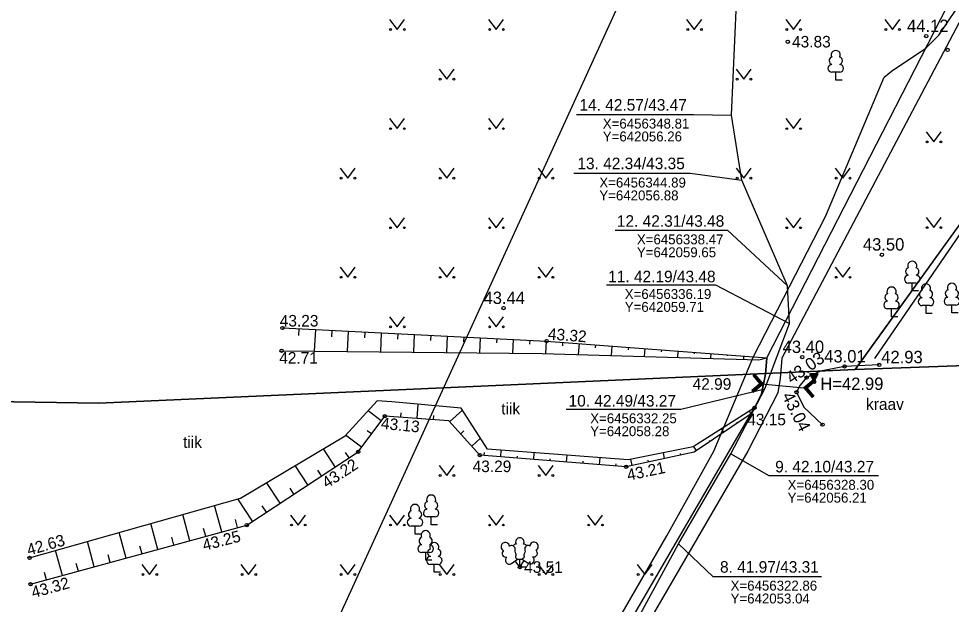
# Model space of a CAD drawing. Extents: x 641898 to 642187, y 6456130 to 6456463.
# Drawn here: x 642013.1 to 642069.6, y 6456319.2 to 6456354.7 of the extents above; entities that cross this region are included whole.
import ezdxf

# ---------------------------------------------------------------- set-up
doc = ezdxf.new("R2010")
doc.units = 0
for name, color, linetype in [('ABIJOONIS', 7, 'Continuous'), ('HALJASTUS', 7, 'Continuous'), ('HOONEDET', 7, 'Continuous'), ('KORGUS', 7, 'Continuous'), ('PIIR', 7, 'Continuous'), ('PUU', 7, 'Continuous'), ('TRUUP', 7, 'Continuous'), ('TTRASS', 7, 'Continuous')]:
    doc.layers.add(name, color=color, linetype=linetype)

# ---------------------------------------------------------------- blocks, each defined once
blk = doc.blocks.new('RING02')
at = {"layer": 'KORGUS'}
blk.add_circle((0, 0), 20, dxfattribs=at)
blk = doc.blocks.new('LEHTP1')
at = {"layer": 'PUU'}
for p, q in [((48, 95), (-48, 95)), ((0, 0), (0, 95)), ((76, 0), (0, 0))]:
    blk.add_line(p, q, dxfattribs=at)
for centre, radius, start, end in [((0, 304), 55.4, 332.5799, 207.4201), ((-34, 235), 46.5, 109.0217, 253.1415), ((34, 235), 46.5, 286.8508, 70.9859), ((-47, 142), 47.5, 90.0016, 269.3953), ((47, 142), 47.5, 270.6047, 89.9984)]:
    blk.add_arc(centre, radius, start, end, dxfattribs=at)
blk = doc.blocks.new('LEHTP3')
at = {"layer": 'PUU'}
for p, q in [((-102, 44), (-30, 95)), ((0, 0), (-55, 77)), ((-30, 95), (29, 95)), ((0, 0), (0, 95)), ((0, 0), (54, 78)), ((76, 0), (0, 0)), ((29, 95), (101, 46))]:
    blk.add_line(p, q, dxfattribs=at)
for points in [[(-83, 257), (-62, 237), (-59, 231), (-59, 220), (-62, 202), (-62, 193), (-58, 177), (-50, 159), (-48, 150), (-49, 141), (-52, 128), (-52, 122), (-48, 114), (-43, 108), (-30, 95)], [(81, 260), (62, 237), (59, 231), (59, 220), (62, 202), (63, 193), (59, 177), (51, 159), (49, 150), (50, 141), (53, 128), (53, 122), (49, 114), (44, 108), (30, 95)]]:
    blk.add_lwpolyline(points, dxfattribs=at)
for centre, radius, start, end in [((0, 304), 51.2, 90.0013, 211.0159), ((0, 304), 51.2, 328.9841, 89.9987), ((-177, 247), 51.2, 125.5389, 246.5536), ((-177, 247), 51.2, 4.5218, 125.5364), ((-99, 221), 40.3, 65.2382, 130.7412), ((-47, 237), 40.3, 84.7965, 150.2995), ((48, 237), 40.3, 34.3857, 95.2035), ((95, 223), 40.3, 50.3173, 111.1351), ((172, 251), 51.2, 55.522, 176.5367), ((172, 251), 51.2, 294.5049, 55.5195), ((-171, 164), 44.8, 125.4667, 288.5349), ((-129, 83), 47.5, 125.5377, 305.5366), ((128, 85), 47.5, 235.5219, 55.5208), ((168, 167), 44.8, 252.5235, 55.5918)]:
    blk.add_arc(centre, radius, start, end, dxfattribs=at)
blk = doc.blocks.new('TORVAL')
at = {"layer": 'TRUUP'}
for p, q in [((-110, 90), (-90, 110)), ((-20, 0), (-110, 90)), ((-109, 89), (-79, 99)), ((-105, 85), (-75, 95)), ((-104, 96), (-83, 103)), ((-101, 81), (-71, 91)), ((0, 0), (-100, 100)), ((-97, 77), (-67, 87)), ((-96, 104), (-87, 107)), ((-93, 73), (-63, 83)), ((20, 0), (-90, 110)), ((-89, 69), (-59, 79)), ((-86, 65), (-55, 75)), ((-82, 61), (-51, 71)), ((-78, 57), (-47, 67)), ((-74, 54), (-43, 64)), ((-70, 50), (-39, 60)), ((-66, 46), (-35, 56)), ((-62, 42), (-31, 52)), ((-58, 38), (-28, 48)), ((-54, 34), (-24, 44)), ((-50, 30), (-20, 40)), ((-46, 26), (-16, 36)), ((-42, 22), (-12, 32)), ((-40, -20), (20, 0)), ((-38, 18), (-8, 28)), ((-34, 14), (-4, 24)), ((-32, -12), (16, 4)), ((-30, 10), (0, 20)), ((-26, 6), (4, 16)), ((-24, -4), (12, 8)), ((-22, 2), (8, 12)), ((-110, -90), (-20, 0)), ((-110, -90), (-50, -70)), ((-110, -90), (-90, -110)), ((-106, -94), (-58, -78)), ((-102, -82), (-42, -63)), ((-102, -98), (-66, -86)), ((-100, -100), (0, 0)), ((-98, -102), (-74, -94)), ((-95, -75), (-35, -55)), ((-94, -106), (-82, -102)), ((-90, -110), (20, 0)), ((-87, -67), (-27, -47)), ((-79, -59), (-19, -39)), ((-71, -51), (-11, -31)), ((-63, -43), (-3, -23)), ((-55, -35), (5, -15)), ((-47, -27), (13, -8))]:
    blk.add_line(p, q, dxfattribs=at)
blk = doc.blocks.new('MURU')
at = {"layer": 'HALJASTUS'}
for p, q in [((-93, 121), (0, 0)), ((0, 0), (89, 121))]:
    blk.add_line(p, q, dxfattribs=at)
for centre in [(-80, 0), (86, 0)]:
    blk.add_circle(centre, 11, dxfattribs=at)
blk = doc.blocks.new('RING02_1')
at = {"layer": 'KORGUS'}
blk.add_circle((0, 0), 20, dxfattribs=at)
blk = doc.blocks.new('RTKQRG')
at = {"layer": 'HOONEDET'}
for p, q in [((0, 0), (-49, 97)), ((49, 97), (-49, 97)), ((-48, 94), (21, 42)), ((-44, 97), (23, 46)), ((-42, 84), (19, 37)), ((-37, 74), (17, 33)), ((-35, 97), (26, 51)), ((-32, 63), (14, 28)), ((-27, 97), (28, 55)), ((-27, 53), (12, 24)), ((-22, 43), (10, 19)), ((-19, 97), (30, 60)), ((-17, 33), (7, 15)), ((-11, 97), (33, 64)), ((-11, 22), (5, 10)), ((-6, 12), (3, 5)), ((-2, 97), (35, 69)), ((-1, 2), (0, 1)), ((0, 0), (49, 97)), ((6, 97), (37, 73)), ((14, 97), (39, 78)), ((22, 97), (42, 83)), ((31, 97), (44, 87)), ((39, 97), (46, 92)), ((47, 97), (49, 96))]:
    blk.add_line(p, q, dxfattribs=at)

msp = doc.modelspace()

# ---------------------------------------------------------------- linework, layer by layer
at = {"layer": 'ABIJOONIS'}
for p, q in [((642030.042, 6456335.881), (642030.022, 6456335.479)), ((642031.041, 6456335.831), (642030.976, 6456334.531)), ((642032.039, 6456335.782), (642032.021, 6456335.403)), ((642033.038, 6456335.733), (642032.978, 6456334.509)), ((642034.037, 6456335.684), (642034.019, 6456335.328)), ((642035.036, 6456335.634), (642034.979, 6456334.488)), ((642036.034, 6456335.585), (642036.018, 6456335.252)), ((642037.033, 6456335.536), (642036.98, 6456334.466)), ((642038.032, 6456335.486), (642038.017, 6456335.177)), ((642039.031, 6456335.437), (642038.982, 6456334.444)), ((642040.03, 6456335.388), (642040.015, 6456335.102)), ((642041.028, 6456335.338), (642040.983, 6456334.423)), ((642042.027, 6456335.289), (642042.014, 6456335.026)), ((642043.026, 6456335.24), (642042.985, 6456334.401)), ((642044.025, 6456335.191), (642044.013, 6456334.951)), ((642045.024, 6456335.141), (642044.986, 6456334.376)), ((642046.021, 6456335.066), (642046.004, 6456334.851)), ((642047.018, 6456334.99), (642046.967, 6456334.32)), ((642048.015, 6456334.915), (642048.001, 6456334.728)), ((642049.012, 6456334.839), (642048.968, 6456334.264)), ((642050.009, 6456334.763), (642049.997, 6456334.605)), ((642051.006, 6456334.688), (642050.97, 6456334.207)), ((642052.003, 6456334.612), (642051.994, 6456334.482)), ((642053.001, 6456334.536), (642052.971, 6456334.151)), ((642053.998, 6456334.46), (642053.99, 6456334.359)), ((642054.995, 6456334.385), (642054.973, 6456334.094)), ((642055.992, 6456334.309), (642055.986, 6456334.236)), ((642056.989, 6456334.233), (642056.974, 6456334.038)), ((642058.072, 6456332.553), (642060.644, 6456332.314)), ((642037.209, 6456330.45), (642037.27, 6456331.312)), ((642035.038, 6456330.314), (642034.231, 6456330.917)), ((642036.212, 6456330.521), (642036.23, 6456330.786)), ((642039.181, 6456330.261), (642039.955, 6456330.957)), ((642057.449, 6456330.732), (642057.339, 6456330.895)), ((642038.207, 6456330.38), (642038.224, 6456330.632)), ((642056.619, 6456330.174), (642056.582, 6456330.229)), ((642034.439, 6456329.513), (642034.173, 6456329.712)), ((642039.85, 6456329.518), (642040.045, 6456329.694)), ((642055.789, 6456329.616), (642055.651, 6456329.821)), ((642033.841, 6456328.712), (642032.873, 6456329.435)), ((642040.518, 6456328.774), (642041.048, 6456329.251)), ((642054.959, 6456329.058), (642054.914, 6456329.126)), ((642032.251, 6456327.526), (642031.53, 6456328.622)), ((642042.273, 6456328.133), (642042.305, 6456328.528)), ((642054.129, 6456328.5), (642053.964, 6456328.746)), ((642033.086, 6456328.077), (642032.877, 6456328.394)), ((642041.277, 6456328.212), (642041.291, 6456328.395)), ((642043.27, 6456328.054), (642043.28, 6456328.174)), ((642044.267, 6456327.975), (642044.299, 6456328.376)), ((642045.264, 6456327.896), (642045.274, 6456328.017)), ((642046.261, 6456327.817), (642046.293, 6456328.224)), ((642048.255, 6456327.659), (642048.287, 6456328.072)), ((642050.241, 6456327.61), (642050.163, 6456327.978)), ((642051.219, 6456327.818), (642051.197, 6456327.925)), ((642052.197, 6456328.026), (642052.125, 6456328.369)), ((642053.176, 6456328.235), (642053.155, 6456328.333)), ((642030.581, 6456326.426), (642029.809, 6456327.598)), ((642047.258, 6456327.738), (642047.268, 6456327.861)), ((642049.252, 6456327.58), (642049.261, 6456327.705)), ((642031.416, 6456326.976), (642031.192, 6456327.316)), ((642028.91, 6456325.326), (642028.088, 6456326.575)), ((642029.745, 6456325.876), (642029.506, 6456326.239)), ((642025.365, 6456323.579), (642024.927, 6456325.184)), ((642027.24, 6456324.226), (642026.344, 6456325.586)), ((642028.075, 6456324.776), (642027.821, 6456325.162)), ((642023.436, 6456323.052), (642023.003, 6456324.637)), ((642021.507, 6456322.525), (642021.079, 6456324.091)), ((642026.33, 6456323.842), (642026.198, 6456324.326)), ((642019.577, 6456321.998), (642019.155, 6456323.545)), ((642024.401, 6456323.315), (642024.27, 6456323.794)), ((642017.648, 6456321.472), (642017.231, 6456322.998)), ((642022.471, 6456322.788), (642022.342, 6456323.261)), ((642015.718, 6456320.945), (642015.307, 6456322.452)), ((642020.542, 6456322.262), (642020.414, 6456322.729)), ((642018.612, 6456321.735), (642018.487, 6456322.196)), ((642016.683, 6456321.208), (642016.559, 6456321.663)), ((642014.754, 6456320.681), (642014.631, 6456321.131))]:
    msp.add_line(p, q, dxfattribs=at)
for points in [[(642032.1, 6456289.04), (642037.52, 6456297.43), (642042.36, 6456305.86), (642047.37, 6456314.74), (642052.34, 6456323.35), (642055.18, 6456328.48), (642057.58, 6456334.2), (642061.95, 6456342.69), (642065.5, 6456351.11), (642065.94, 6456351.48), (642068.02, 6456352.88), (642068.81, 6456353.66), (642074.015, 6456361.398), (642075.265, 6456362.909), (642082.862, 6456372.041), (642091.541, 6456379.68), (642100.221, 6456387.319), (642103.229, 6456390.056)], [(642022.312, 6456277.014), (642034.128, 6456292.074), (642040.345, 6456301.371), (642057.654, 6456331.096), (642058.06, 6456331.941), (642058.308, 6456333.131), (642058.402, 6456334.126), (642074.002, 6456364.547), (642085.933, 6456379.238)], [(642086.577, 6456378.761), (642075.104, 6456364.04), (642059.31, 6456334.106), (642059.193, 6456332.876), (642059.066, 6456331.998), (642057.244, 6456328.479), (642041.194, 6456300.842), (642034.938, 6456291.486), (642023.099, 6456276.397), (642022.116, 6456273.485), (642022.214, 6456270.784)], [(642086.606, 6456365.23), (642079.978, 6456356.039), (642064.909, 6456334.09)], [(642027.684, 6456287.262), (642030.222, 6456313.502), (642051.073, 6456359.168)], [(642046.853, 6456348.865), (642053.952, 6456348.865), (642056.26, 6456348.815)], [(642046.691, 6456345.295), (642053.742, 6456345.295), (642056.88, 6456344.889)], [(642049.203, 6456341.853), (642056.018, 6456341.853), (642059.65, 6456338.474)], [(642048.67, 6456338.543), (642055.282, 6456338.543), (642059.761, 6456336.195)], [(642029.043, 6456335.93), (642045.049, 6456335.14), (642058.402, 6456334.126)], [(642028.996, 6456334.552), (642044.774, 6456334.382), (642057.902, 6456334.011), (642058.402, 6456334.126), (642058.308, 6456333.131), (642058.06, 6456331.941), (642057.654, 6456331.096), (642053.938, 6456328.73), (642049.984, 6456327.942), (642041.471, 6456328.592), (642039.879, 6456331.075), (642035.669, 6456331.457), (642034.787, 6456331.523)], [(642065.206, 6456333.698), (642063.107, 6456333.602), (642061.65, 6456333.312), (642060.802, 6456332.928), (642060.406, 6456332.464), (642060.199, 6456332.044), (642060.631, 6456331.127), (642061.773, 6456330.076)], [(642046.233, 6456331.018), (642053.19, 6456331.018), (642058.277, 6456332.253)], [(642013.732, 6456322.005), (642026.502, 6456325.631), (642032.845, 6456329.404), (642034.787, 6456331.523)], [(642057.654, 6456331.096), (642057.449, 6456330.732), (642053.993, 6456328.409), (642049.869, 6456327.531), (642041.004, 6456328.234), (642039.134, 6456330.314), (642035.244, 6456330.59)], [(642013.789, 6456320.418), (642026.887, 6456323.994), (642033.638, 6456328.44), (642035.244, 6456330.59)], [(642056.208, 6456328.302), (642058.512, 6456326.992), (642065.149, 6456326.992)], [(642053.045, 6456322.857), (642055.114, 6456320.888), (642061.696, 6456320.888)]]:
    msp.add_lwpolyline(points, dxfattribs=at)
at = {"layer": 'PIIR'}
for points in [[(642014.833, 6456379.743), (642022.41, 6456385.37), (642046.27, 6456403.18), (642048.75, 6456408.2), (642051.82, 6456407.19), (642085.36, 6456416.4), (642109.3, 6456396.57), (642073.4, 6456346.82), (642063.74, 6456333.42), (642017.92, 6456331.38), (641993.48, 6456331.76), (641987.367, 6456331.835)], [(642088.288, 6456334.305), (642063.74, 6456333.42), (642109.3, 6456396.57), (642134.8, 6456380.23), (642123.086, 6456366.473)], [(641987.367, 6456331.835), (641993.48, 6456331.76), (642017.92, 6456331.38), (642063.74, 6456333.42), (642088.288, 6456334.305)]]:
    msp.add_lwpolyline(points, dxfattribs=at)
at = {"layer": 'TTRASS'}
msp.add_lwpolyline([(642041.768, 6456302.891), (642046.785, 6456311.342), (642053.045, 6456322.857), (642056.208, 6456328.302), (642058.277, 6456332.253), (642059.761, 6456336.195), (642059.65, 6456338.474), (642056.88, 6456344.889), (642056.26, 6456348.815), (642056.549, 6456355.589), (642056.478, 6456367.363), (642057.87, 6456378.756), (642058.332, 6456383.326), (642059.295, 6456385.291), (642062.557, 6456389.709), (642063.651, 6456390.606), (642064.504, 6456390.944), (642065.486, 6456390.69), (642067.823, 6456388.634)], dxfattribs=at)

# ---------------------------------------------------------------- block references
at = {"layer": 'ABIJOONIS', "xscale": 0.005, "yscale": 0.005}
for name, p in [('MURU', (642036, 6456354)), ('MURU', (642042, 6456354)), ('MURU', (642054, 6456354)), ('MURU', (642060, 6456354)), ('MURU', (642066, 6456354)), ('RING02_1', (642059.661, 6456353.265)), ('RING02', (642068.051, 6456353.603)), ('RING02', (642069.339, 6456352.765)), ('LEHTP1', (642062.57, 6456350.94)), ('MURU', (642039, 6456351)), ('MURU', (642057, 6456351)), ('MURU', (642036, 6456348)), ('MURU', (642042, 6456348)), ('MURU', (642060, 6456348)), ('MURU', (642068.509, 6456347.197)), ('MURU', (642033, 6456345)), ('MURU', (642039, 6456345)), ('MURU', (642045, 6456345)), ('MURU', (642057, 6456345)), ('MURU', (642063, 6456345)), ('MURU', (642068.509, 6456342.008)), ('MURU', (642036, 6456342)), ('MURU', (642042, 6456342)), ('MURU', (642060, 6456342)), ('RING02', (642065.36, 6456340.368)), ('LEHTP1', (642067.202, 6456338.177)), ('MURU', (642033, 6456339)), ('MURU', (642039, 6456339)), ('MURU', (642045, 6456339)), ('MURU', (642063, 6456339)), ('LEHTP1', (642065.947, 6456336.611)), ('LEHTP1', (642068.037, 6456336.81)), ('LEHTP1', (642069.603, 6456336.838)), ('RING02', (642042.447, 6456337.133)), ('MURU', (642036, 6456336)), ('MURU', (642042, 6456336)), ('RING02_1', (642029.043, 6456335.93)), ('RING02_1', (642045.049, 6456335.14)), ('RING02_1', (642028.996, 6456334.552)), ('RING02', (642060.538, 6456334.166)), ('RING02', (642063.107, 6456333.602)), ('RING02', (642065.206, 6456333.698)), ('RING02', (642060.802, 6456332.928)), ('RTKQRG', (642061.253, 6456332.67)), ('RING02_1', (642058.072, 6456332.553)), ('RING02', (642061.253, 6456332.67)), ('RING02', (642060.199, 6456332.044)), ('RING02_1', (642057.654, 6456331.096)), ('RING02', (642035.244, 6456330.59)), ('RING02', (642061.773, 6456330.076)), ('RING02', (642033.638, 6456328.44)), ('RING02_1', (642041.004, 6456328.234)), ('MURU', (642039, 6456327)), ('MURU', (642045, 6456327)), ('RING02_1', (642049.869, 6456327.531)), ('LEHTP1', (642038.057, 6456324.016)), ('LEHTP1', (642037.081, 6456323.455)), ('MURU', (642030, 6456324)), ('MURU', (642036, 6456324)), ('MURU', (642042, 6456324)), ('MURU', (642048, 6456324)), ('RING02', (642026.887, 6456323.994)), ('LEHTP1', (642037.724, 6456321.862)), ('LEHTP1', (642038.245, 6456321.143)), ('LEHTP3', (642043.43, 6456321.453)), ('RING02', (642013.732, 6456322.005)), ('MURU', (642021, 6456321)), ('MURU', (642027, 6456321)), ('MURU', (642033, 6456321)), ('MURU', (642039, 6456321)), ('RING02_1', (642043.43, 6456321.453)), ('MURU', (642045, 6456321)), ('MURU', (642051, 6456321)), ('RING02', (642013.789, 6456320.418))]:
    msp.add_blockref(name, p, dxfattribs=at)
at = {"layer": 'ABIJOONIS', "xscale": 0.004999999999999999, "yscale": 0.004999999999999999}
for p, rotation in [((642058.072, 6456332.553), -5.29895145866717), ((642060.744, 6456332.305), 174.70104854133282)]:
    msp.add_blockref('TORVAL', p, dxfattribs=dict(at, rotation=rotation))

# ---------------------------------------------------------------- texts
at = {"layer": 'ABIJOONIS'}
for s, height, p in [('44.12', 0.75, (642066.889, 6456353.853)), (' 43.83', 0.7, (642059.661, 6456352.915)), ('14. 42.57/43.47', 0.7, (642047.042, 6456349.09)), ('X=6456348.81    ', 0.6, (642048.456, 6456348.007)), ('Y=642056.26         ', 0.6, (642048.456, 6456347.227)), ('13. 42.34/43.35', 0.7, (642046.916, 6456345.544)), ('X=6456344.89    ', 0.6, (642048.246, 6456344.437)), ('Y=642056.88         ', 0.6, (642048.246, 6456343.657)), ('12. 42.31/43.48', 0.7, (642049.309, 6456342.058)), ('X=6456338.47    ', 0.6, (642050.522, 6456340.995)), ('43.50', 0.75, (642064.213, 6456340.618)), ('Y=642059.65         ', 0.6, (642050.522, 6456340.215)), ('11. 42.19/43.48', 0.7, (642048.781, 6456338.697)), ('43.44', 0.75, (642041.23, 6456337.383)), ('X=6456336.19    ', 0.6, (642049.786, 6456337.686)), ('Y=642059.71         ', 0.6, (642049.786, 6456336.906)), (' 43.23', 0.7, (642028.625, 6456336.019)), ('43.40', 0.75, (642059.353, 6456334.416)), (' 42.71', 0.7, (642028.592, 6456333.77)), ('43.01', 0.75, (642061.87, 6456333.843)), ('42.93', 0.75, (642065.327, 6456333.797)), (' 42.99', 0.7, (642053.638, 6456332.189)), ('H=42.99', 0.75, (642061.636, 6456332.177)), ('10. 42.49/43.27', 0.7, (642046.383, 6456331.172)), ('tiik', 0.7, (642042.305, 6456330.695)), ('kraav', 0.7, (642064.403, 6456330.973)), ('X=6456332.25    ', 0.6, (642047.694, 6456330.16)), (' 43.15', 0.7, (642056.946, 6456330.038)), ('Y=642058.28         ', 0.6, (642047.694, 6456329.38)), ('tiik', 0.7, (642023.024, 6456328.671)), ('9. 42.10/43.27', 0.7, (642058.899, 6456327.185)), (' 43.29', 0.7, (642040.31, 6456327.204)), ('X=6456328.30   ', 0.6, (642059.653, 6456326.135)), ('Y=642056.21         ', 0.6, (642059.653, 6456325.355)), (' 43.51', 0.7, (642043.43, 6456321.103)), ('8. 41.97/43.31', 0.7, (642055.557, 6456321.113)), ('X=6456322.86    ', 0.6, (642056.199, 6456320.03)), ('Y=642053.04         ', 0.6, (642056.199, 6456319.25))]:
    msp.add_text(s, height=height, dxfattribs=at).set_placement(p)
for s, height, rotation, p in [(' 43.32', 0.7, 355.6574, (642044.853, 6456335.258)), ('43.03', 0.75, 34.3737, (642059.89, 6456332.51)), ('43.04', 0.75, 296.4479, (642059.288, 6456331.826)), (' 43.13', 0.7, 354.426, (642034.735, 6456329.852)), (' 43.22', 0.7, 33.2205, (642031.523, 6456326.053)), (' 43.21', 0.7, 12.013, (642049.744, 6456326.622)), (' 42.63', 0.7, 15.8517, (642013.426, 6456322.07)), (' 43.25', 0.7, 14.3417, (642024.051, 6456322.369)), (' 43.32', 0.7, 15.2707, (642013.693, 6456319.503))]:
    msp.add_text(s, height=height, rotation=rotation, dxfattribs=at).set_placement(p)

doc.saveas('drawing.dxf')
